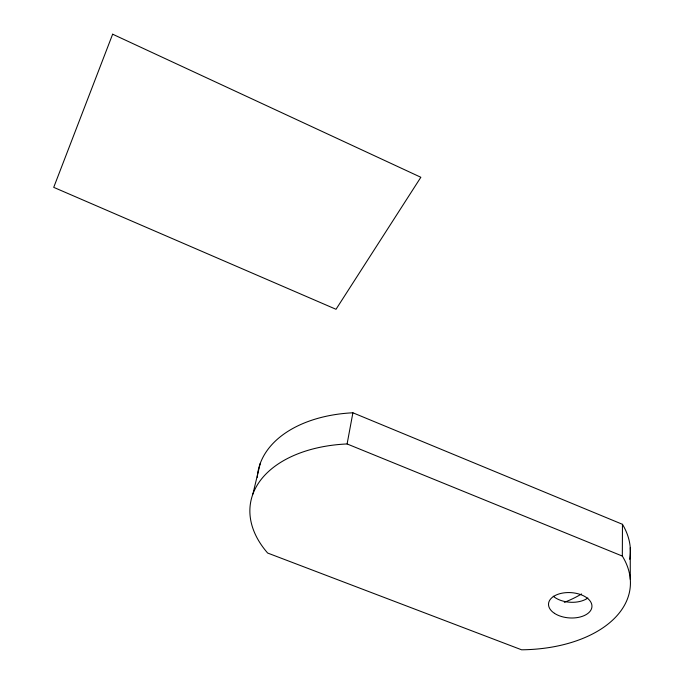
<?xml version="1.0" encoding="UTF-8"?>
<svg xmlns="http://www.w3.org/2000/svg" width="684" height="684" viewBox="0 0 684 684"><rect width="100%" height="100%" fill="white"/><g stroke="black" fill="none" stroke-linecap="round" stroke-linejoin="round"><path stroke-width="1.03" d="M352.901 412.785L347.104 443.95A125.984 77.873 9.1 0 0 267.666 553.048L521.593 649.8A123.385 73.658 5.3 0 0 622.329 556.066L622.466 524.312L352.901 412.785A123.539 78.369 9.1 0 0 257.269 477.321M252.892 494.028L260.236 463.461M347.104 443.95L622.329 556.066M630.255 547.722L630.28 579.365M622.466 524.312A121.042 74.205 5.1 0 1 629.682 559.298M581.545 593.96A118.024 72.675 5.5 0 1 564.317 602.339M587.847 598.004A21.546 12.722 3.6 0 1 553.253 596.209M112.646 34.2L53.72 187.356L336.015 309.288L420.848 177.276L112.646 34.2M554.442 613.317A21.751 12.671 3.7 0 0 591.053 609.795A21.751 12.671 3.7 0 0 565.223 592.72A21.751 12.671 3.7 0 0 554.442 613.317"/></g></svg>
